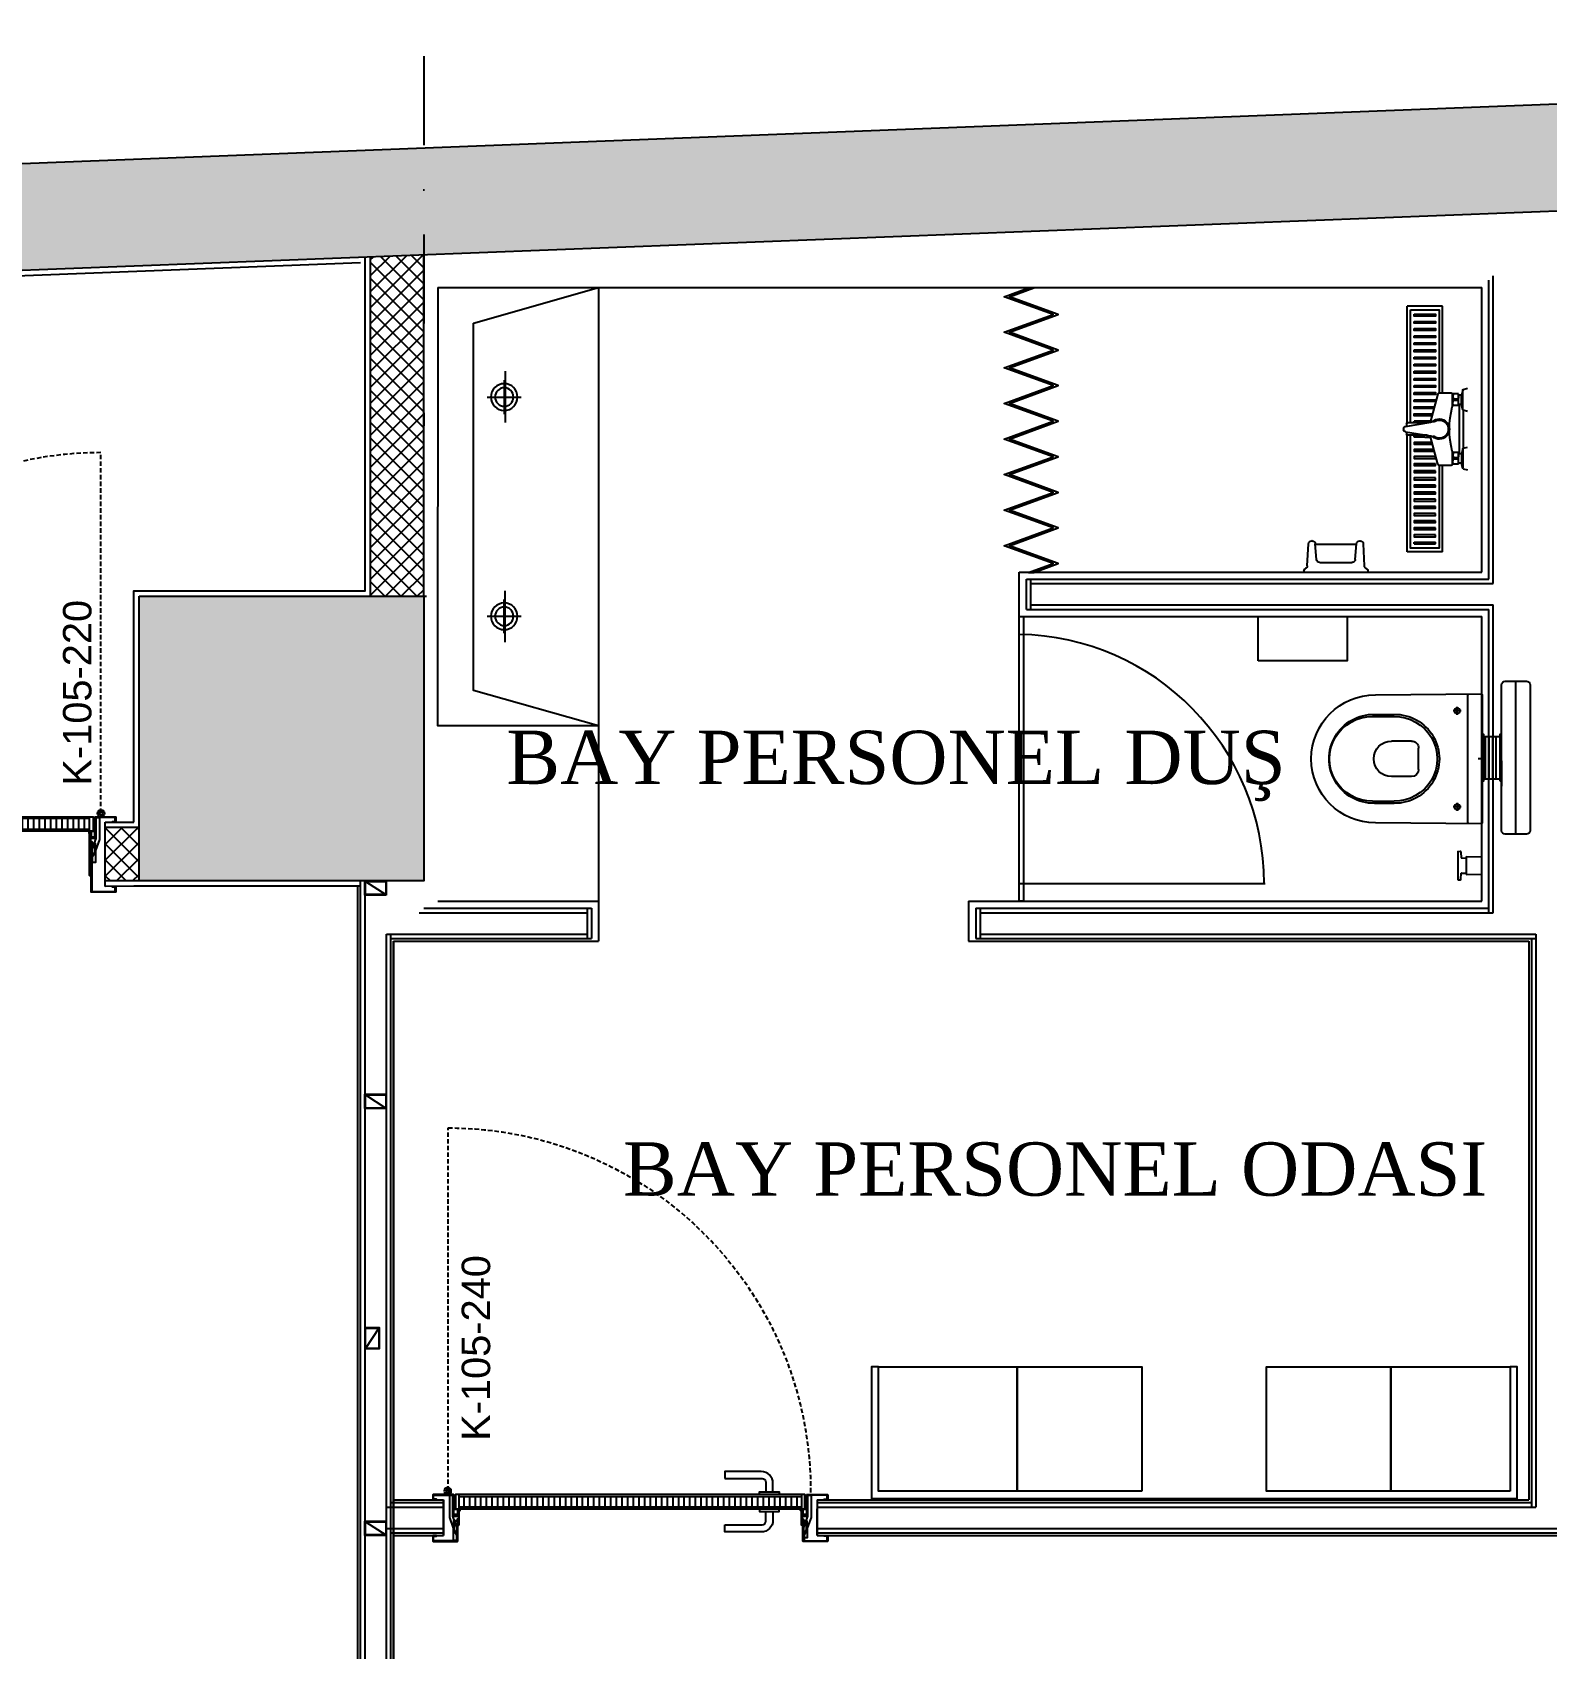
# Model space of a CAD drawing. Header units: millimetres. Extents: x -29311 to -3405, y 28913 to 42880.
# Drawn here: x -6707.6 to -6282, y 36470.8 to 36925.2 of the extents above; entities that cross this region are included whole.
import ezdxf
from ezdxf.enums import TextEntityAlignment as Align

# ---------------------------------------------------------------- set-up
doc = ezdxf.new("R2010")
doc.units = ezdxf.units.MM
for name, pattern in [('AM_DIN_G_W050', [13.75, 9.75, -1.5, 1, -1.5]), ('CENTER2', [1.125, 0.75, -0.125, 0.125, -0.125]), ('DASHDOT', [1, 0.5, -0.25, 0, -0.25]), ('DASHDOT2', [0.5, 0.25, -0.125, 0, -0.125]), ('HIDDEN', [0.375, 0.25, -0.125])]:
    doc.linetypes.add(name, pattern=pattern)
for name, color, linetype in [('A-AKS', 57, 'DASHDOT'), ('A-AKS.', 57, 'DASHDOT2'), ('A-BA', 1, 'Continuous'), ('A-DUVAR', 53, 'Continuous'), ('A-DUVAR-ALCIPAN', 9, 'Continuous'), ('A-DUVAR-ALCIPAN-CELIK', 144, 'Continuous'), ('A-DUVAR-TARAMA', 251, 'Continuous'), ('A-KAPI', 214, 'Continuous'), ('A-KAPI-AHSAP', 245, 'Continuous'), ('A-KAPI-AKSESUAR', 206, 'Continuous'), ('A-KAPI-METAL', 84, 'Continuous'), ('A-KAPI-PROFIL', 206, 'Continuous'), ('A-KAPLAMA-SERAMIK', 31, 'Continuous'), ('A-MK-DRENAJ', 146, 'Continuous'), ('A-SIVA-ALCIPAN', 247, 'Continuous'), ('A-SIVA-IC', 97, 'Continuous'), ('A-TEFRIS', 251, 'Continuous'), ('A-TEFRIS-SABIT', 177, 'Continuous'), ('A-YAZI', 136, 'Continuous'), ('level', 10, 'Continuous')]:
    doc.layers.add(name, color=color, linetype=linetype)
for name, color, linetype, lineweight in [('MS_GORINCE', 251, 'Continuous', 0), ('olcu-plan', 7, 'Continuous', 20), ('tarama-betonarme', 252, 'Continuous', 13)]:
    doc.layers.add(name, color=color, linetype=linetype, lineweight=lineweight)
doc.styles.get("Standard").update_dxf_attribs({"font": 'arial.ttf'})
doc.styles.add('YAZ-50', font='times.ttf', dxfattribs={"width": 0.9})
doc.dimstyles.new('1-50-plan', dxfattribs={"dimtxt": 8, "dimasz": 6, "dimexe": 4, "dimexo": 4, "dimgap": 0.00625, "dimtad": 1, "dimdec": 0, "dimrnd": 0.0005, "dimzin": 9, "dimdsep": 46, "dimtxsty": 'YAZ-50', "dimblk": 'ARCHTICK', "dimcen": 0.025, "dimdle": 4, "dimadec": 0, "dimazin": 0, "dimtfac": 1, "dimtdec": 0, "dimtmove": 0, "dimatfit": 3, "dimfxl": 30, "dimfxlon": 1, "dimarcsym": 0})
pattern_1 = [(45, (-57572.966, 50245.5134), (-4.4194174, 4.4194174), []), (45, (-57568.547, 50245.5134), (-4.4194174, 4.4194174), [7.8125, -1.5625, 0, -1.5625])]
pattern_2 = [(45, (-91941.1405, 20254.128), (-2.24506403, 2.24506403), []), (135, (-91941.1405, 20254.128), (-2.24506403, -2.24506403), [])]

# ---------------------------------------------------------------- blocks, each defined once
blk = doc.blocks.new('_ArchTick')
at = {"color": 0, "linetype": 'ByBlock', "const_width": 0.15}
blk.add_lwpolyline([(-0.5, -0.5), (0.5, 0.5)], dxfattribs=at)
blk = doc.blocks.new('*D278')
at = {"layer": 'DEFPOINTS', "color": 0, "transparency": 16777216}
for p in [(-5882.14, 36976.33), (-5882.14, 36938.93), (-10751.69, 36908.8)]:
    blk.add_point(p, dxfattribs=at)
at = {"layer": 'olcu-plan', "color": 0, "lineweight": -2, "transparency": 16777216}
for p, q in [((-10751.69, 36946.33), (-10751.69, 36980.33)), ((-5882.14, 36946.33), (-5882.14, 36980.33)), ((-10755.69, 36976.33), (-5878.14, 36976.33))]:
    blk.add_line(p, q, dxfattribs=at)
at = {"layer": 'olcu-plan', "color": 0, "lineweight": -2, "transparency": 16777216, "xscale": 6, "yscale": 6, "zscale": 6, "rotation": 180}
blk.add_blockref('_ArchTick', (-10751.69, 36976.33), dxfattribs=at)
at = {"layer": 'olcu-plan', "color": 0, "lineweight": -2, "transparency": 16777216, "xscale": 6, "yscale": 6, "zscale": 6}
blk.add_blockref('_ArchTick', (-5882.14, 36976.33), dxfattribs=at)
at = {"layer": 'olcu-plan', "color": 0, "transparency": 16777216, "insert": (-8316.92, 36980.42), "char_height": 8, "attachment_point": 5, "style": 'YAZ-50'}
blk.add_mtext('4870', dxfattribs=at)
blk = doc.blocks.new('AKS')
at = {"layer": 'A-AKS.', "ltscale": 100}
blk.add_line((4154.05, 2259.04), (4154.05, 2054.95), dxfattribs=at)
blk = doc.blocks.new('40 60')
at = {"layer": 'A-DUVAR-ALCIPAN-CELIK'}
for points in [[(82132.16, 6001.66), (82132.16, 6007.66), (82128.16, 6007.66), (82128.16, 6001.66)], [(82132.01, 6001.81), (82132.01, 6007.51), (82128.31, 6007.51), (82128.31, 6001.81)]]:
    blk.add_lwpolyline(points, close=True, dxfattribs=at)
blk.add_lwpolyline([(82128.31, 6007.51), (82132.01, 6001.81)], dxfattribs=at)
blk = doc.blocks.new('A$C1989330F')
at = {"layer": 'A-KAPI-AKSESUAR'}
blk.add_lwpolyline([(27.5, 0), (-27.5, 0), (-27.5, -8), (27.5, -8)], close=True, dxfattribs=at)
blk.add_lwpolyline([(-125, -45), (-20, -45, 0.414214), (-10, -35), (-10, -8), (10, -8), (10, -32, -0.414214), (-23, -65), (-125, -65)], format="xyb", close=True, dxfattribs=at)
blk = doc.blocks.new('*U53')
at = {"ltscale": 12}
h = blk.add_hatch(dxfattribs=at)
h.set_pattern_fill('ANSI31', color=8, scale=5, angle=45)
h.set_pattern_definition([(90, (48.085, 20), (-15.875, 3e-15), [])])
h.paths.add_polyline_path([(1004.1, -130), (44, -130), (44, -160), (1004.1, -160)])
at = {"color": 8, "linetype": 'HIDDEN', "ltscale": 50}
blk.add_lwpolyline([(12.6, -176.2), (12.6, -1188.7, 0.417281), (1025, -165.6)], format="xyb", dxfattribs=at)
at = {"layer": 'A-KAPI-AHSAP'}
for points in [[(44, -165), (34, -165), (34, -148), (34, -148), (34, -125), (44, -125), (44, -165)], [(44, -125), (1004.1, -125)], [(1004.1, -165), (1004.1, -125), (1014.1, -125), (1014.1, -165), (1014.1, -165), (1014.1, -165), (1004.1, -165)], [(1004.1, -165), (44, -165)]]:
    blk.add_lwpolyline(points, dxfattribs=at)
blk.add_lwpolyline([(1004.1, -130), (44, -130), (44, -160), (1004.1, -160)], close=True, dxfattribs=at)
at = {"layer": 'A-KAPI-AKSESUAR'}
for radius in [10, 5, 4]:
    blk.add_circle((12, -175), radius, dxfattribs=at)
at = {"layer": 'A-KAPI-METAL'}
for points in [[(-29, 46.8), (39, 46.8, -0.414214), (40, 45.8), (40, -95.9), (38, -95.9), (38, 44.3, 0.414214), (37.5, 44.8), (-27.5, 44.8, 0.414214), (-28, 44.3), (-28, 32.8, 0.414214), (-27.5, 32.3), (-20, 32.3), (-20, 30.3), (-29, 30.3, -0.414214), (-30, 31.3), (-30, 45.8, -0.414214)], [(1077.1, 46.8), (1009.1, 46.8, 0.414214), (1008.1, 45.8), (1008.1, -95.9), (1010.1, -95.9), (1010.1, 44.3, -0.414214), (1010.6, 44.8), (1075.6, 44.8, -0.414214), (1076.1, 44.3), (1076.1, 32.8, -0.414214), (1075.6, 32.3), (1068.1, 32.3), (1068.1, 30.3), (1077.1, 30.3, 0.414214), (1078.1, 31.3), (1078.1, 45.8, 0.414214)], [(-30, -151, -0.414214), (-29, -150), (-20, -150), (-20, -152), (-27.5, -152, 0.414214), (-28, -152.5), (-28, -162.5, 0.414214), (-27.5, -163), (26.5, -163, 0.414214), (27, -162.5), (27, -105, -0.414214), (28.2, -104), (41, -104, -0.414154), (42, -105), (42, -119.5), (42, -14.6), (42, -0.5), (42, -14.6), (40, -14.6), (40, -0.5, -1), (44, -0.5), (44, -119.8, -0.934642), (40, -119.5), (40, -106.5, 0.414214), (39.5, -106), (29.5, -106, 0.414214), (29, -106.5), (29, -164, -0.414214), (28, -165), (-29, -165, -0.414214), (-30, -164)], [(1078.1, -151, 0.414214), (1077.1, -150), (1068.1, -150), (1068.1, -152), (1075.6, -152, -0.414214), (1076.1, -152.5), (1076.1, -162.5, -0.414214), (1075.6, -163), (1021.6, -163, -0.414214), (1021.1, -162.5), (1021.1, -104, 0.414214), (1019.8, -103), (1007.1, -103, 0.414154), (1006.1, -104), (1006.1, -119.5), (1006.1, -14.6), (1006.1, -0.5), (1006.1, -14.6), (1008.1, -14.6), (1008.1, -0.5, 1), (1004.1, -0.5), (1004.1, -119.8, 0.938583), (1008.1, -119.5), (1008.1, -105.5, -0.414214), (1008.6, -105), (1018.5, -105, -0.414214), (1019.1, -105.5), (1019.1, -164, 0.414214), (1020.1, -165), (1077.1, -165, 0.414214), (1078.1, -164)]]:
    blk.add_lwpolyline(points, format="xyb", close=True, dxfattribs=at)
at = {"layer": 'A-KAPI-PROFIL'}
for points in [[(16.5, -100.9), (27.5, -70.4), (27.5, -36.5), (37.5, -36.5), (37.5, -72.2), (25.9, -104.3), (25.9, -163), (16.5, -163)], [(1031.6, -100.9), (1020.6, -70.4), (1020.6, -43.8), (1010.6, -43.8), (1010.6, -72.2), (1022.2, -104.3), (1022.2, -163), (1031.6, -163)]]:
    blk.add_lwpolyline(points, close=True, dxfattribs=at)
for points in [[(36.5, -36.8), (37.5, -36.8), (37.5, -52.5), (29.6, -66.1), (29.6, -89.8), (36.6, -89.8), (36.6, -90.8), (28.6, -90.8), (28.6, -65.8), (36.5, -52.2), (36.5, -36.8)], [(1011.6, -36.8), (1010.6, -36.8), (1010.6, -52.5), (1018.5, -66.1), (1018.5, -89.8), (1011.5, -89.8), (1011.5, -90.8), (1019.5, -90.8), (1019.5, -65.8), (1011.6, -52.2), (1011.6, -36.8)]]:
    blk.add_lwpolyline(points, dxfattribs=at)
at = {"layer": 'A-KAPI-PROFIL', "color": 8}
for points in [[(39.7, -111.2, 0.414214), (37.7, -109.2), (31.3, -109.2, 0.414214), (29.3, -111.2), (29.3, -122, 0.414214), (31.3, -124), (45.3, -124, 0.414214), (46.3, -123), (46.3, -120, 1), (44.3, -120), (44.3, -121.5), (39.7, -121.5)], [(1018.8, -111.2, 0.414214), (1016.8, -109.2), (1010.4, -109.2, 0.414214), (1008.4, -111.2), (1008.4, -121.5), (1003.8, -121.5), (1003.8, -120, 1), (1001.8, -120), (1001.8, -123, 0.414214), (1002.8, -124), (1014.1, -124), (1016.8, -124, 0.414214), (1018.8, -122)]]:
    blk.add_lwpolyline(points, format="xyb", close=True, dxfattribs=at)
at = {"layer": 'DEFPOINTS', "linetype": 'ByBlock', "ltscale": 12}
for p, q in [((0, 30.3), (0, -150)), ((1048.1, 30.3), (1048.1, -125))]:
    blk.add_line(p, q, dxfattribs=at)
at = {"ltscale": 12, "xscale": -1, "rotation": 180}
blk.add_blockref('A$C1989330F', (916, -125), dxfattribs=at)
at = {"ltscale": 12}
blk.add_blockref('A$C1989330F', (916, -165), dxfattribs=at)
blk = doc.blocks.new('2 Lİ LAVABOO')
at = {"layer": 'A-TEFRIS-SABIT', "color": 4, "linetype": 'AM_DIN_G_W050', "ltscale": 2}
for p, q in [((88836.53, 15560.57), (88836.53, 15551.04)), ((88898.16, 15560.57), (88898.16, 15551.04)), ((88829.3, 15555.56), (88843.73, 15555.56)), ((88831.76, 15555.81), (88841.3, 15555.81)), ((88905.39, 15555.56), (88890.96, 15555.56)), ((88902.93, 15555.81), (88893.39, 15555.81))]:
    blk.add_line(p, q, dxfattribs=at)
at = {"layer": 'A-TEFRIS-SABIT'}
for points in [[(88805.72, 15574.42), (88805.72, 15529.28), (88928.97, 15529.28), (88928.97, 15574.44)], [(88815.72, 15564.4), (88805.72, 15529.28), (88928.97, 15529.28), (88918.97, 15564.4)]]:
    blk.add_lwpolyline(points, close=True, dxfattribs=at)
for centre, radius in [((88836.53, 15555.81), 3.75), ((88836.53, 15555.81), 2.6), ((88898.16, 15555.81), 3.75), ((88898.16, 15555.81), 2.6)]:
    blk.add_circle(centre, radius, dxfattribs=at)
blk = doc.blocks.new('*U577')
at = {"ltscale": 12}
h = blk.add_hatch(dxfattribs=at)
h.set_pattern_fill('ANSI31', color=8, scale=5, angle=45)
h.set_pattern_definition([(90, (50, 20), (-15.875, 3e-15), [])])
h.paths.add_polyline_path([(1006, -130), (44, -130), (44, -160), (1006, -160)])
at = {"color": 8, "linetype": 'HIDDEN', "ltscale": 50}
blk.add_lwpolyline([(12.7, -176.4), (12.7, -1195.6, 0.417281), (1031.9, -165.7)], format="xyb", dxfattribs=at)
at = {"layer": 'A-KAPI-AHSAP'}
for points in [[(44, -165), (34, -165), (34, -148), (34, -148), (34, -125), (44, -125), (44, -165)], [(44, -125), (1006, -125)], [(1006, -165), (1006, -125), (1016, -125), (1016, -165), (1016, -165), (1016, -165), (1006, -165)], [(1006, -165), (44, -165)]]:
    blk.add_lwpolyline(points, dxfattribs=at)
blk.add_lwpolyline([(1006, -130), (44, -130), (44, -160), (1006, -160)], close=True, dxfattribs=at)
at = {"layer": 'A-KAPI-AKSESUAR'}
for radius in [10, 5, 4]:
    blk.add_circle((12, -175), radius, dxfattribs=at)
at = {"layer": 'A-KAPI-METAL'}
for points in [[(-29, -33.4), (39, -33.4, -0.414214), (40, -34.4), (40, -95.9), (38, -95.9), (38, -35.9, 0.414214), (37.5, -35.4), (-27.5, -35.4, 0.414214), (-28, -35.9), (-28, -47.4, 0.414214), (-27.5, -47.9), (-20, -47.9), (-20, -49.9), (-29, -49.9, -0.414214), (-30, -48.9), (-30, -34.4, -0.414214)], [(1079, -33.4), (1011, -33.4, 0.414214), (1010, -34.4), (1010, -95.9), (1012, -95.9), (1012, -35.9, -0.414214), (1012.5, -35.4), (1077.5, -35.4, -0.414214), (1078, -35.9), (1078, -47.4, -0.414214), (1077.5, -47.9), (1070, -47.9), (1070, -49.9), (1079, -49.9, 0.414214), (1080, -48.9), (1080, -34.4, 0.414214)], [(-30, -151, -0.414214), (-29, -150), (-20, -150), (-20, -152), (-27.5, -152, 0.414214), (-28, -152.5), (-28, -162.5, 0.414214), (-27.5, -163), (26.5, -163, 0.414214), (27, -162.5), (27, -105, -0.414214), (28.2, -104), (41, -104, -0.414154), (42, -105), (42, -119.5), (42, -94.8), (42, -80.7), (42, -94.8), (40, -94.8), (40, -80.7, -1), (44, -80.7), (44, -119.8, -0.934642), (40, -119.5), (40, -106.5, 0.414214), (39.5, -106), (29.5, -106, 0.414214), (29, -106.5), (29, -164, -0.414214), (28, -165), (-29, -165, -0.414214), (-30, -164)], [(1080, -151, 0.414214), (1079, -150), (1070, -150), (1070, -152), (1077.5, -152, -0.414214), (1078, -152.5), (1078, -162.5, -0.414214), (1077.5, -163), (1023.5, -163, -0.414214), (1023, -162.5), (1023, -104, 0.414214), (1021.8, -103), (1009, -103, 0.414154), (1008, -104), (1008, -119.5), (1008, -94.8), (1008, -80.7), (1008, -94.8), (1010, -94.8), (1010, -80.7, 1), (1006, -80.7), (1006, -119.8, 0.938583), (1010, -119.5), (1010, -105.5, -0.414214), (1010.5, -105), (1020.5, -105, -0.414214), (1021, -105.5), (1021, -164, 0.414214), (1022, -165), (1079, -165, 0.414214), (1080, -164)]]:
    blk.add_lwpolyline(points, format="xyb", close=True, dxfattribs=at)
at = {"layer": 'A-KAPI-PROFIL'}
for points in [[(16.5, -100.9), (27.5, -70.4), (27.5, -36.5), (37.5, -36.5), (37.5, -72.2), (25.9, -104.3), (25.9, -163), (16.5, -163)], [(1033.5, -100.9), (1022.5, -70.4), (1022.5, -43.8), (1012.5, -43.8), (1012.5, -72.2), (1024.1, -104.3), (1024.1, -163), (1033.5, -163)]]:
    blk.add_lwpolyline(points, close=True, dxfattribs=at)
for points in [[(36.5, -36.8), (37.5, -36.8), (37.5, -52.5), (29.6, -66.1), (29.6, -89.8), (36.6, -89.8), (36.6, -90.8), (28.6, -90.8), (28.6, -65.8), (36.5, -52.2), (36.5, -36.8)], [(1013.5, -36.8), (1012.5, -36.8), (1012.5, -52.5), (1020.4, -66.1), (1020.4, -89.8), (1013.4, -89.8), (1013.4, -90.8), (1021.4, -90.8), (1021.4, -65.8), (1013.5, -52.2), (1013.5, -36.8)]]:
    blk.add_lwpolyline(points, dxfattribs=at)
at = {"layer": 'A-KAPI-PROFIL', "color": 8}
for points in [[(39.7, -111.2, 0.414214), (37.7, -109.2), (31.3, -109.2, 0.414214), (29.3, -111.2), (29.3, -122, 0.414214), (31.3, -124), (45.3, -124, 0.414214), (46.3, -123), (46.3, -120, 1), (44.3, -120), (44.3, -121.5), (39.7, -121.5)], [(1020.7, -111.2, 0.414214), (1018.7, -109.2), (1012.3, -109.2, 0.414214), (1010.3, -111.2), (1010.3, -121.5), (1005.7, -121.5), (1005.7, -120, 1), (1003.7, -120), (1003.7, -123, 0.414214), (1004.7, -124), (1016, -124), (1018.7, -124, 0.414214), (1020.7, -122)]]:
    blk.add_lwpolyline(points, format="xyb", close=True, dxfattribs=at)
at = {"layer": 'DEFPOINTS', "linetype": 'ByBlock', "ltscale": 12}
for p, q in [((0, -49.9), (0, -150)), ((1050, -49.9), (1050, -125))]:
    blk.add_line(p, q, dxfattribs=at)
at = {"ltscale": 12, "xscale": -1, "rotation": 180}
blk.add_blockref('A$C1989330F', (916, -125), dxfattribs=at)
at = {"ltscale": 12}
blk.add_blockref('A$C1989330F', (916, -165), dxfattribs=at)
blk = doc.blocks.new('DUS')
at = {"layer": 'A-MK-DRENAJ'}
for p, q in [((86675.3, -29215.5), (86775.3, -29215.5)), ((86675.3, -29458.2), (86675.3, -29215.5)), ((86775.3, -29543.8), (86775.3, -29215.5)), ((86709.3, -29538), (86755.3, -29538)), ((86755.3, -29543), (86755.3, -29538)), ((86725.3, -29583), (86755.3, -29583)), ((86755.3, -29583), (86755.3, -29578)), ((86775.3, -29905.5), (86775.3, -29577.2)), ((86675.3, -29905.5), (86675.3, -29662.7)), ((86695.3, -29883), (86695.3, -29878)), ((86755.3, -29878), (86695.3, -29878)), ((86755.3, -29883), (86695.3, -29883)), ((86755.3, -29883), (86755.3, -29878)), ((86675.3, -29905.5), (86775.3, -29905.5))]:
    blk.add_line(p, q, dxfattribs=at)
for points in [[(86765.3, -29225.5), (86685.3, -29225.5), (86685.3, -29458.2)], [(86765.3, -29543.4), (86765.3, -29225.5)], [(86699.9, -29503), (86755.3, -29503), (86755.3, -29498), (86698.5, -29498)], [(86705.2, -29523), (86755.3, -29523), (86755.3, -29518), (86703.9, -29518)], [(86685.3, -29662.7), (86685.3, -29895.5), (86765.3, -29895.5), (86765.3, -29577.5)], [(86699.9, -29618), (86755.3, -29618), (86755.3, -29623), (86698.5, -29623)], [(86705.2, -29598), (86755.3, -29598), (86755.3, -29603), (86703.9, -29603)]]:
    blk.add_lwpolyline(points, dxfattribs=at)
for points in [[(86755.3, -29238), (86695.3, -29238), (86695.3, -29243), (86755.3, -29243)], [(86755.3, -29258), (86695.3, -29258), (86695.3, -29263), (86755.3, -29263)], [(86755.3, -29278), (86695.3, -29278), (86695.3, -29283), (86755.3, -29283)], [(86755.3, -29298), (86695.3, -29298), (86695.3, -29303), (86755.3, -29303)], [(86755.3, -29318), (86695.3, -29318), (86695.3, -29323), (86755.3, -29323)], [(86755.3, -29338), (86695.3, -29338), (86695.3, -29343), (86755.3, -29343)], [(86755.3, -29358), (86695.3, -29358), (86695.3, -29363), (86755.3, -29363)], [(86755.3, -29378), (86695.3, -29378), (86695.3, -29383), (86755.3, -29383)], [(86755.3, -29398), (86695.3, -29398), (86695.3, -29403), (86755.3, -29403)], [(86755.3, -29418), (86695.3, -29418), (86695.3, -29423), (86755.3, -29423)], [(86755.3, -29438), (86695.3, -29438), (86695.3, -29443), (86755.3, -29443)], [(86755.3, -29458), (86695.3, -29458), (86695.3, -29463), (86755.3, -29463)], [(86755.3, -29478), (86695.3, -29478), (86695.3, -29483), (86755.3, -29483)], [(86695.3, -29638), (86755.3, -29638), (86755.3, -29643), (86695.3, -29643)], [(86695.3, -29658), (86755.3, -29658), (86755.3, -29663), (86695.3, -29663)], [(86695.3, -29678), (86755.3, -29678), (86755.3, -29683), (86695.3, -29683)], [(86695.3, -29698), (86755.3, -29698), (86755.3, -29703), (86695.3, -29703)], [(86695.3, -29718), (86755.3, -29718), (86755.3, -29723), (86695.3, -29723)], [(86695.3, -29738), (86755.3, -29738), (86755.3, -29743), (86695.3, -29743)], [(86695.3, -29758), (86755.3, -29758), (86755.3, -29763), (86695.3, -29763)], [(86695.3, -29778), (86755.3, -29778), (86755.3, -29783), (86695.3, -29783)], [(86695.3, -29798), (86755.3, -29798), (86755.3, -29803), (86695.3, -29803)], [(86695.3, -29818), (86755.3, -29818), (86755.3, -29823), (86695.3, -29823)], [(86695.3, -29838), (86755.3, -29838), (86755.3, -29843), (86695.3, -29843)], [(86695.3, -29858), (86755.3, -29858), (86755.3, -29863), (86695.3, -29863)]]:
    blk.add_lwpolyline(points, close=True, dxfattribs=at)
at = {"layer": 'A-TEFRIS-SABIT'}
for p, q in [((86617.2, -29449.1), (86605.3, -29446)), ((86618.5, -29450.8), (86622.6, -29464.9)), ((86618.5, -29505.2), (86618.5, -29450.8)), ((86622.6, -29464.9), (86630.2, -29464.9)), ((86622.6, -29491.1), (86622.6, -29464.9)), ((86630.2, -29461.7), (86646.2, -29461.7)), ((86630.2, -29494.3), (86630.2, -29461.7)), ((86632.9, -29479.9), (86632.9, -29476.1)), ((86632.9, -29476.1), (86643.5, -29476.1)), ((86632.9, -29479.9), (86643.5, -29479.9)), ((86643.5, -29479.9), (86643.5, -29476.1)), ((86646.2, -29494.3), (86646.2, -29461.7)), ((86648, -29461.7), (86648, -29497.4)), ((86683.7, -29458.2), (86651.4, -29458.2)), ((86688.8, -29461.8), (86710.3, -29541.8)), ((86617.2, -29506.9), (86605.3, -29510)), ((86618.5, -29505.2), (86622.6, -29491.1)), ((86622.6, -29491.1), (86630.2, -29491.1)), ((86630.2, -29494.3), (86646.2, -29494.3)), ((86779.8, -29552.9), (86708.2, -29541.5)), ((86779.8, -29567.9), (86708.4, -29579.3)), ((86720.5, -29543.4), (86774.2, -29543.4)), ((86776.4, -29545.6), (86776.4, -29552.3)), ((86776.4, -29568.4), (86776.4, -29575.3)), ((86785, -29558.7), (86785, -29562.1)), ((86617.2, -29614.1), (86605.3, -29611)), ((86618.5, -29615.8), (86618.5, -29670.2)), ((86618.5, -29615.8), (86622.6, -29629.9)), ((86688.8, -29659.2), (86710.4, -29579)), ((86725.3, -29583), (86709.3, -29583)), ((86719.4, -29577.5), (86774.2, -29577.5)), ((86618.5, -29670.2), (86622.6, -29656.1)), ((86622.6, -29629.9), (86622.6, -29656.1)), ((86622.6, -29629.9), (86630.2, -29629.9)), ((86622.6, -29656.1), (86630.2, -29656.1)), ((86630.2, -29659.3), (86630.2, -29626.7)), ((86630.2, -29626.7), (86646.2, -29626.7)), ((86630.2, -29659.3), (86646.2, -29659.3)), ((86632.9, -29641.1), (86643.5, -29641.1)), ((86632.9, -29644.9), (86632.9, -29641.1)), ((86632.9, -29644.9), (86643.5, -29644.9)), ((86643.5, -29644.9), (86643.5, -29641.1)), ((86646.2, -29659.3), (86646.2, -29626.7)), ((86648, -29623.6), (86648, -29659.3)), ((86651.4, -29662.7), (86683.7, -29662.7)), ((86617.2, -29671.9), (86605.3, -29675)), ((86894.8, -29945.1), (86898.1, -29883)), ((86908.4, -29874.7), (86907.1, -29874.7)), ((86920.6, -29927.1), (86917.3, -29883)), ((87033, -29883.7), (86917.4, -29883.7)), ((87029.8, -29927.1), (87033.1, -29883)), ((87042, -29874.7), (87043.3, -29874.7)), ((87055.6, -29945.1), (87052.3, -29883)), ((87020.8, -29935.4), (86929.6, -29935.4)), ((86885.2, -29960.3), (86885.2, -29962.4)), ((87065.2, -29962.4), (86885.5, -29962.4)), ((87065.2, -29960.3), (87065.2, -29962.4))]:
    blk.add_line(p, q, dxfattribs=at)
for points in [[(86616.4, -29613.9), (86616.4, -29507.1)], [(86627.4, -29629.9), (86627.4, -29491.1)]]:
    blk.add_lwpolyline(points, dxfattribs=at)
for centre, radius, start, end in [((86616.8, -29450.8), 1.72, 0, 75.2172), ((86651.4, -29461.7), 3.44, 90, 180), ((86683.7, -29463.7), 5.5, 20.7017, 90), ((86616.8, -29505.2), 1.72, 284.7828, 0), ((86650.7, -29497.4), 2.75, 180, 194.9439), ((86414.2, -29560.5), 242, 345.0561, 14.9439), ((86684.6, -29560.5), 28.5, 48.0007, 312.4931), ((86684.6, -29560.5), 25.4, 57.3273, 303.3883), ((86703, -29531.7), 8.8, 237.3273, 260.9428), ((86709.6, -29532.8), 8.8, 228.0007, 260.9428), ((86774.2, -29545.6), 2.2, 0, 90), ((86774.2, -29575.3), 2.2, 270, 0), ((86779.2, -29558.7), 5.85, 0, 83.7681), ((86779.2, -29562.1), 5.85, 276.2319, 0), ((86616.8, -29615.8), 1.72, 0, 75.2172), ((86703.4, -29589), 8.8, 99.0803, 123.3883), ((86709.8, -29588), 8.8, 99.0803, 132.4931), ((86650.7, -29623.6), 2.75, 165.0561, 180), ((86651.4, -29659.3), 3.44, 180, 270), ((86683.7, -29657.2), 5.5, 270, 339.2983), ((86616.8, -29670.2), 1.72, 284.7828, 0)]:
    blk.add_arc(centre, radius, start, end, dxfattribs=at)
for centre, major_axis, ratio, start_param, end_param in [((86632.9, -29468.9), (0, -7.2), 0.382482, 3.141593, 6.283185), ((86643.5, -29487.1), (0, 7.2), 0.382482, 3.141593, 6.283185), ((86632.9, -29633.9), (0, -7.2), 0.382482, 3.141593, 6.283185), ((86643.5, -29652.1), (0, 7.2), 0.382482, 3.141593, 6.283185), ((86907.1, -29883.7), (-6.36, 6.36), 1, -0.785398, 0.711459), ((86908.4, -29883.7), (6.36, 6.36), 1, 5.571726, 7.068583), ((87042, -29883.7), (-6.36, 6.36), 1, -0.785398, 0.711459), ((87043.3, -29883.7), (6.36, 6.36), 1, 5.571726, 7.068583), ((86929.6, -29926.4), (6.36, 6.36), 1, 2.430134, 3.926991), ((87020.8, -29926.4), (-6.36, 6.36), 1, 2.356194, 3.853052), ((86894.2, -29960.3), (6.36, 6.36), 1, 1.268279, 2.356194), ((86885.9, -29944.4), (6.36, 6.36), 1, 4.409872, 5.423848), ((87064.5, -29944.4), (-6.36, 6.36), 1, 0.859337, 1.873313), ((87056.2, -29960.3), (-6.36, 6.36), 1, 3.926991, 5.014906)]:
    blk.add_ellipse(centre, major_axis=major_axis, ratio=ratio, start_param=start_param, end_param=end_param, dxfattribs=at)
at = {"layer": 'A-TEFRIS-SABIT', "extrusion": (0, 0, -1)}
for centre, major_axis in [((86632.9, -29487.1), (0, 7.2)), ((86643.5, -29468.9), (0, -7.2)), ((86632.9, -29652.1), (0, 7.2)), ((86643.5, -29633.9), (0, -7.2))]:
    blk.add_ellipse(centre, major_axis=major_axis, ratio=0.382482, start_param=3.141593, end_param=6.283185, dxfattribs=at)
at = {"layer": 'MS_GORINCE'}
for p, q in [((86709.3, -29583), (86725.3, -29583)), ((86716.6, -29578), (86725.3, -29578)), ((86725.3, -29578), (86716.6, -29578))]:
    blk.add_line(p, q, dxfattribs=at)
blk = doc.blocks.new('A$C7B0C6078')
at = {"color": 4, "linetype": 'CENTER2', "ltscale": 30}
for p, q in [((409.9, 306.4), (409.9, 328.6)), ((421, 317.5), (398.9, 317.5)), ((488.8, 182.5), (469.4, 182.5)), ((421, 47.5), (398.9, 47.5)), ((409.9, 58.6), (409.9, 36.4))]:
    blk.add_line(p, q, dxfattribs=at)
for p, q in [((439.9, 361.7), (439.9, 3.3)), ((172.1, 301.2), (232.8, 301.2)), ((177.2, 307.5), (232.7, 307.5)), ((281.7, 232.5), (225.5, 232.5)), ((175.5, 182.5), (175.5, 182.5)), ((301.7, 212.5), (301.7, 152.5)), ((281.7, 132.5), (225.5, 132.5)), ((172.1, 63.8), (232.8, 63.8)), ((177.2, 57.5), (232.7, 57.5))]:
    blk.add_line(p, q)
blk.add_lwpolyline([(480, 362, 0.416782), (477, 365), (180, 362.5, 1), (180, 2.5), (477, 0, 0.416585), (480, 3)], format="xyb", close=True)
for centre in [(409.9, 317.5), (409.9, 47.5)]:
    blk.add_circle(centre, 8)
for centre, radius, start, end in [((442.9, 361.7), 3, 90.4828, 180), ((174.9, 182.5), 125, 88.9853, 271.0147), ((169.9, 182.5), 118.7, 88.9853, 271.0147), ((234.9, 182.5), 125, 268.9853, 91.0147), ((234.9, 182.5), 118.7, 268.9853, 91.0147), ((225.5, 182.5), 50, 90, 180), ((281.7, 212.5), 20, 0, 90), ((225.5, 182.5), 50, 180, 270), ((281.7, 152.5), 20, 270, 0), ((442.9, 3.3), 3, 180, 269.5172)]:
    blk.add_arc(centre, radius, start, end)
blk = doc.blocks.new('perde')
at = {"layer": 'A-KAPI', "linetype": 'Continuous'}
for points in [[(86092.19, 21062.61), (86094.69, 21055.74), (86099.69, 21069.48), (86104.69, 21055.74), (86109.69, 21069.48), (86114.69, 21055.74), (86119.69, 21069.48), (86124.69, 21055.74), (86129.69, 21069.48), (86134.69, 21055.74), (86139.69, 21069.48), (86144.69, 21055.74), (86149.69, 21069.48), (86154.69, 21055.74), (86159.69, 21069.48), (86164.69, 21055.74), (86169.69, 21069.48), (86172.19, 21062.61)], [(86092.19, 21061.15), (86094.69, 21054.28), (86099.69, 21068.02), (86104.69, 21054.28), (86109.69, 21068.02), (86114.69, 21054.28), (86119.69, 21068.02), (86124.69, 21054.28), (86129.69, 21068.02), (86134.69, 21054.28), (86139.69, 21068.02), (86144.69, 21054.28), (86149.69, 21068.02), (86154.69, 21054.28), (86159.69, 21068.02), (86164.69, 21054.28), (86169.69, 21068.02), (86172.19, 21061.15)]]:
    blk.add_lwpolyline(points, dxfattribs=at)
at = {"layer": 'A-KAPI', "linetype": 'Continuous', "lineweight": 30}
for points in [[(86092.19, 21062.61), (86092.19, 21061.15)], [(86172.19, 21062.61), (86172.19, 21061.15)]]:
    blk.add_lwpolyline(points, dxfattribs=at)

msp = doc.modelspace()

# ---------------------------------------------------------------- hatches: boundary and pattern name
at = {"layer": 'A-DUVAR-TARAMA'}
h = msp.add_hatch(dxfattribs=at)
h.set_pattern_fill('ANSI37', color=256, style=0)
h.set_pattern_definition(pattern_2)
h.paths.add_polyline_path([(-6612.64, 36766.65), (-6597.64, 36766.65), (-6597.67, 36862.64), (-6612.65, 36862.06)])
h = msp.add_hatch(dxfattribs=at)
h.set_pattern_fill('ANSI37', color=256, style=0)
h.set_pattern_definition(pattern_2)
h.paths.add_polyline_path([(-6791.95, 36701.65), (-6791.95, 36686.64), (-7427.64, 36686.64), (-7427.64, 36701.65)])
h.paths.add_polyline_path([(-6687.14, 36686.64), (-6687.14, 36701.65), (-6677.64, 36701.65), (-6677.64, 36686.64)])
at = {"layer": 'tarama-betonarme'}
h = msp.add_hatch(dxfattribs=at)
h.set_pattern_fill('ANSI35', color=256, scale=25, style=0)
h.set_pattern_definition(pattern_1)
h.paths.add_polyline_path([(-10481.78, 34895.54), (-10717.69, 36702.95), (-5913.13, 36889.18), (-5531.42, 34913.14)], flags=16)
h.paths.add_polyline_path([(-10508.1, 34865.45), (-10751.69, 36731.65), (-5888.56, 36920.15), (-5495.1, 34883.26)])
h = msp.add_hatch(dxfattribs=at)
h.set_pattern_fill('ANSI35', color=256, scale=25, style=0)
h.set_pattern_definition(pattern_1)
h.paths.add_polyline_path([(-6874.41, 35871.26), (-6570.41, 35871.26), (-6570.41, 35906.26), (-6874.41, 35906.26)])
h.paths.add_polyline_path([(-6384.41, 35436.26), (-6349.41, 35436.26), (-6349.41, 35906.26), (-6384.41, 35906.26)])
h.paths.add_polyline_path([(-5962.14, 35951.26), (-5882.14, 35951.26), (-5882.14, 35871.26), (-5962.14, 35871.26)])
h.paths.add_polyline_path([(-5962.14, 35516.26), (-5882.14, 35516.26), (-5882.14, 35436.26), (-5962.14, 35436.26)])
h.paths.add_polyline_path([(-6677.64, 36766.65), (-6597.64, 36766.65), (-6597.64, 36686.65), (-6677.64, 36686.65)])

# ---------------------------------------------------------------- linework, layer by layer
at = {"layer": 'A-BA'}
for p, q in [((-9848.72, 36766.65), (-5888.56, 36920.15)), ((-9822.14, 36737.66), (-5887.39, 36890.17))]:
    msp.add_line(p, q, dxfattribs=at)
msp.add_lwpolyline([(-6677.64, 36766.65), (-6597.64, 36766.65), (-6597.64, 36686.65), (-6677.64, 36686.65)], close=True, dxfattribs=at)
msp.add_lwpolyline([(-6677.64, 36766.65), (-6597.64, 36766.65), (-6597.64, 36686.65), (-6677.64, 36686.65)], close=True, dxfattribs=at)
at = {"layer": 'A-DUVAR'}
for p, q in [((-6677.64, 36701.65), (-6687.14, 36701.65)), ((-6677.64, 36686.65), (-6687.14, 36686.65))]:
    msp.add_line(p, q, dxfattribs=at)
for points in [[(-6612.64, 36766.65), (-6612.64, 36862.06)], [(-6597.64, 36766.65), (-6597.64, 36862.64)]]:
    msp.add_lwpolyline(points, dxfattribs=at)
at = {"layer": 'A-DUVAR-ALCIPAN'}
for p, q in [((-6615.39, 36020.57), (-6615.39, 36686.65)), ((-6614.14, 36020.57), (-6614.14, 36686.65)), ((-6608.14, 36510.65), (-6608.14, 36671.7)), ((-6606.89, 36510.65), (-6606.89, 36671.7)), ((-6608.14, 36020.57), (-6608.14, 36555.09)), ((-6606.89, 36020.57), (-6606.89, 36553.84))]:
    msp.add_line(p, q, dxfattribs=at)
for points in [[(-6298.25, 36771.45), (-6298.25, 36855.45)], [(-6297, 36770.2), (-6297, 36856.7)], [(-6428.25, 36762.95), (-6428.25, 36771.45)], [(-6428.25, 36771.45), (-6298.25, 36771.45)], [(-6427, 36762.95), (-6427, 36771.45)], [(-6427, 36770.2), (-6297, 36770.2)], [(-6598.14, 36766.65), (-6596.89, 36766.65)], [(-6427, 36764.2), (-6297, 36764.2)], [(-6297, 36677.7), (-6297, 36764.2)], [(-6428.25, 36762.95), (-6298.25, 36762.95)], [(-6298.25, 36677.7), (-6298.25, 36762.95)], [(-6598.89, 36677.7), (-6551.73, 36677.7)], [(-6597.64, 36678.95), (-6550.48, 36678.95)], [(-6551.73, 36678.95), (-6551.73, 36670.45)], [(-6550.48, 36678.95), (-6550.48, 36670.45)], [(-6442.48, 36678.95), (-6298.25, 36678.95)], [(-6442.48, 36678.95), (-6442.48, 36670.45)], [(-6441.23, 36678.95), (-6441.23, 36670.45)], [(-6441.23, 36677.7), (-6297, 36677.7)], [(-6608.14, 36671.7), (-6551.73, 36671.7)], [(-6606.89, 36670.45), (-6550.48, 36670.45)], [(-6442.48, 36670.45), (-6285, 36670.45)], [(-6441.23, 36671.7), (-6285, 36671.7)], [(-6286.25, 36670.45), (-6286.25, 36510.65)], [(-6285, 36671.7), (-6285, 36510.65)], [(-6608.14, 36510.65), (-6592.08, 36510.65)], [(-6606.89, 36511.9), (-6592.08, 36511.9)], [(-6487.08, 36511.9), (-6286.25, 36511.9)], [(-6487.08, 36510.65), (-6285, 36510.65)], [(-6608.14, 36504.65), (-6592.08, 36504.65)], [(-6487.08, 36504.65), (-6254.8, 36504.65)], [(-6606.89, 36503.4), (-6592.08, 36503.4)], [(-6487.08, 36503.4), (-6254.8, 36503.4)]]:
    msp.add_lwpolyline(points, dxfattribs=at)
at = {"layer": 'A-KAPLAMA-SERAMIK'}
for points in [[(-6593.64, 36853.45), (-6300.25, 36853.45)], [(-6300.25, 36773.45), (-6300.25, 36853.45)], [(-6430.25, 36760.95), (-6430.25, 36773.45)], [(-6430.25, 36773.45), (-6300.25, 36773.45)], [(-6430.25, 36760.95), (-6300.25, 36760.95)], [(-6300.25, 36680.95), (-6300.25, 36760.95)], [(-6593.64, 36680.95), (-6548.48, 36680.95)], [(-6593.64, 36680.95), (-6548.48, 36680.95)], [(-6548.48, 36680.95), (-6548.48, 36669.7)], [(-6444.48, 36680.95), (-6300.25, 36680.95)], [(-6444.48, 36680.95), (-6300.25, 36680.95)], [(-6444.48, 36680.95), (-6444.48, 36669.7)]]:
    msp.add_lwpolyline(points, dxfattribs=at)
at = {"layer": 'A-SIVA-ALCIPAN'}
for p, q in [((-6616.14, 36020.57), (-6616.14, 36685.14)), ((-6606.14, 36512.65), (-6606.14, 36669.7)), ((-6606.14, 36669.7), (-6606.14, 36512.65)), ((-6606.14, 36020.57), (-6606.14, 36553.09)), ((-6606.14, 36553.09), (-6606.14, 36020.57))]:
    msp.add_line(p, q, dxfattribs=at)
for points in [[(-6606.14, 36669.7), (-6548.48, 36669.7)], [(-6444.48, 36669.7), (-6287, 36669.7)], [(-6287, 36669.7), (-6287, 36512.65)], [(-6606.14, 36512.65), (-6592.08, 36512.65)], [(-6592.08, 36512.65), (-6592.08, 36502.65)], [(-6487.08, 36512.65), (-6287, 36512.65)], [(-6487.08, 36512.65), (-6487.08, 36502.65)], [(-6606.14, 36502.65), (-6592.08, 36502.65)], [(-6487.08, 36502.65), (-6254.8, 36502.65)]]:
    msp.add_lwpolyline(points, dxfattribs=at)
at = {"layer": 'A-SIVA-IC'}
msp.add_line((-6687.14, 36703.14), (-6679.14, 36703.14), dxfattribs=at)
for points in [[(-7486.14, 36826.7), (-6615.39, 36860.45)], [(-6679.14, 36703.14), (-6679.14, 36768.15), (-6614.14, 36768.15), (-6614.14, 36862.06)], [(-6687.14, 36685.15), (-6687.14, 36703.14)], [(-6615.39, 36685.14), (-6679.15, 36685.14), (-6687.14, 36685.11)]]:
    msp.add_lwpolyline(points, dxfattribs=at)
at = {"layer": 'A-TEFRIS'}
msp.add_lwpolyline([(-6469.79, 36550.09), (-6471.79, 36550.09), (-6471.79, 36515.09), (-6471.79, 36513.09), (-6292.29, 36513.09), (-6290.29, 36513.09), (-6290.29, 36550.09), (-6292.29, 36550.09)], dxfattribs=at)
for points in [[(-6430.79, 36515.09), (-6469.79, 36515.09), (-6469.79, 36550.09), (-6430.79, 36550.09)], [(-6430.79, 36515.09), (-6469.79, 36515.09), (-6469.79, 36550.09), (-6430.79, 36550.09)], [(-6395.79, 36515.09), (-6430.79, 36515.09), (-6430.79, 36550.09), (-6395.79, 36550.09)], [(-6325.79, 36515.09), (-6360.79, 36515.09), (-6360.79, 36550.09), (-6325.79, 36550.09)], [(-6292.29, 36515.09), (-6325.79, 36515.09), (-6325.79, 36550.09), (-6292.29, 36550.09)]]:
    msp.add_lwpolyline(points, close=True, dxfattribs=at)
at = {"layer": 'A-TEFRIS-SABIT'}
for p, q in [((-6306.99, 36694.96), (-6306.28, 36694.94)), ((-6306.99, 36694.96), (-6306.28, 36694.94)), ((-6306.99, 36694.96), (-6306.99, 36686.96)), ((-6306.08, 36694.75), (-6305.99, 36693.11)), ((-6305.96, 36693.08), (-6304.65, 36693.06)), ((-6304.65, 36693.46), (-6300.25, 36693.42)), ((-6304.65, 36693.46), (-6304.65, 36688.46)), ((-6306.99, 36686.96), (-6306.28, 36686.97)), ((-6306.08, 36687.16), (-6305.99, 36688.8)), ((-6305.96, 36688.83), (-6304.65, 36688.85)), ((-6304.65, 36688.46), (-6300.25, 36688.49))]:
    msp.add_line(p, q, dxfattribs=at)
for points in [[(-6429.05, 36680.95), (-6430.25, 36680.95), (-6430.25, 36760.95), (-6429.05, 36760.95)], [(-6363.06, 36748.45), (-6363.06, 36760.95), (-6338.06, 36760.95), (-6338.06, 36748.45)], [(-6300.15, 36714.75), (-6299.65, 36714.75), (-6299.65, 36727.75), (-6300.15, 36727.75), (-6300.15, 36714.75)], [(-6295.15, 36714.75), (-6294.65, 36714.75), (-6294.65, 36727.75), (-6295.15, 36727.75), (-6295.15, 36714.75)]]:
    msp.add_lwpolyline(points, close=True, dxfattribs=at)
msp.add_lwpolyline([(-6286.65, 36741.75), (-6286.65, 36700.75, -0.414214), (-6287.65, 36699.75), (-6293.65, 36699.75, -0.414214), (-6294.65, 36700.75), (-6294.65, 36741.75, -0.414214), (-6293.65, 36742.75), (-6287.65, 36742.75, -0.414214)], format="xyb", close=True, dxfattribs=at)
msp.add_lwpolyline([(-6286.65, 36741.75), (-6286.65, 36700.75, -0.414214), (-6287.65, 36699.75), (-6293.65, 36699.75, -0.414214), (-6294.65, 36700.75), (-6294.65, 36741.75, -0.414214), (-6293.65, 36742.75), (-6287.65, 36742.75, -0.414214)], format="xyb", close=True, dxfattribs=at)
for points in [[(-6290.65, 36699.75), (-6290.65, 36742.75)], [(-6548.48, 36730.2), (-6548.48, 36680.95)], [(-6300.15, 36714.75), (-6300.15, 36727.75)], [(-6300.15, 36714.75), (-6300.15, 36727.75)], [(-6299.65, 36727.25), (-6295.15, 36727.25)], [(-6299.15, 36715.25), (-6299.15, 36727.25)], [(-6298.15, 36715.25), (-6298.15, 36727.25)], [(-6297.15, 36715.25), (-6297.15, 36727.25)], [(-6296.15, 36715.25), (-6296.15, 36727.25)], [(-6294.65, 36720.41), (-6294.65, 36713.25)], [(-6295.15, 36715.25), (-6299.65, 36715.25)], [(-6430.25, 36685.95), (-6361.12, 36685.95)]]:
    msp.add_lwpolyline(points, dxfattribs=at)
for centre, radius, start, end in [((-6431.45, 36685.95), 70, 0, 89.0177), ((-6306.28, 36694.74), 0.2, 3.0835, 89), ((-6306.28, 36694.74), 0.2, 3.0835, 89), ((-6305.96, 36693.11), 0.03, 183.0835, 269), ((-6306.28, 36687.17), 0.2, 271, 356.9165), ((-6306.28, 36687.17), 0.2, 271, 356.9165), ((-6305.96, 36688.8), 0.03, 91, 176.9165)]:
    msp.add_arc(centre, radius, start, end, dxfattribs=at)

# ---------------------------------------------------------------- block references
at = {"layer": 'A-AKS'}
msp.add_blockref('AKS', (-10751.69, 34759.57), dxfattribs=at)
at = {"layer": 'A-DUVAR-ALCIPAN-CELIK', "xscale": -1, "rotation": 90}
for p in [(-606.49, 118814.81), (-606.49, 118754.81), (-606.49, 118634.81)]:
    msp.add_blockref('40 60', p, dxfattribs=at)
at = {"layer": 'A-DUVAR-ALCIPAN-CELIK', "xscale": -1}
msp.add_blockref('40 60', (75518.02, 30553.43), dxfattribs=at)
at = {"layer": 'A-KAPI', "rotation": 90.00000000000001}
msp.add_blockref('perde', (14635, -49318.85), dxfattribs=at)
at = {"layer": 'A-KAPI-AHSAP', "yscale": 0.1, "zscale": 0.1, "rotation": 180}
for name, p, xscale in [('*U53', (-6687.14, 36688.14), 0.1), ('*U577', (-6592.08, 36497.65), -0.1)]:
    msp.add_blockref(name, p, dxfattribs=dict(at, xscale=xscale))
at = {"layer": 'A-TEFRIS-SABIT', "xscale": -1, "rotation": 90}
msp.add_blockref('2 Lİ LAVABOO', (8980.8, 125659.17), dxfattribs=at)
at = {"layer": 'A-TEFRIS-SABIT', "xscale": -0.1, "yscale": 0.1, "zscale": 0.1}
msp.add_blockref('DUS', (2356.28, 39769.69), dxfattribs=at)
at = {"layer": 'A-TEFRIS-SABIT', "extrusion": (0, 0, -1), "xscale": 0.1, "yscale": 0.1, "zscale": -0.1, "rotation": 180}
msp.add_blockref('A$C7B0C6078', (6348.15, 36739.2), dxfattribs=at)

# ---------------------------------------------------------------- texts
at = {"layer": 'A-YAZI', "style": 'YAZ-50'}
for s, p in [('BAY PERSONEL DUŞ', (-6464.9, 36713.87)), ('BAY PERSONEL ODASI', (-6420.16, 36598.17))]:
    msp.add_text(s, height=15, dxfattribs=at).set_placement(p, align=Align.CENTER)
at = {"layer": 'level', "char_height": 8, "width": 13.9869, "rotation": 90}
for s, insert, attachment_point in [('K-105-220', (-6690.92, 36765.62), 9), ('K-105-240', (-6586.96, 36581.45), 3)]:
    msp.add_mtext(s, dxfattribs=dict(at, insert=insert, attachment_point=attachment_point))

# ---------------------------------------------------------------- dimensions: what is measured, and where the dimension line sits
at = {"layer": 'olcu-plan'}
dim = msp.add_linear_dim(base=(-5882.14, 36976.33), p1=(-10751.69, 36908.8), p2=(-5882.14, 36938.93), dimstyle='1-50-plan', dxfattribs=at)
dim.commit()
dim.dimension.update_dxf_attribs({"geometry": '*D278', "text_midpoint": (-8316.92, 36980.42)})

doc.saveas('drawing.dxf')
